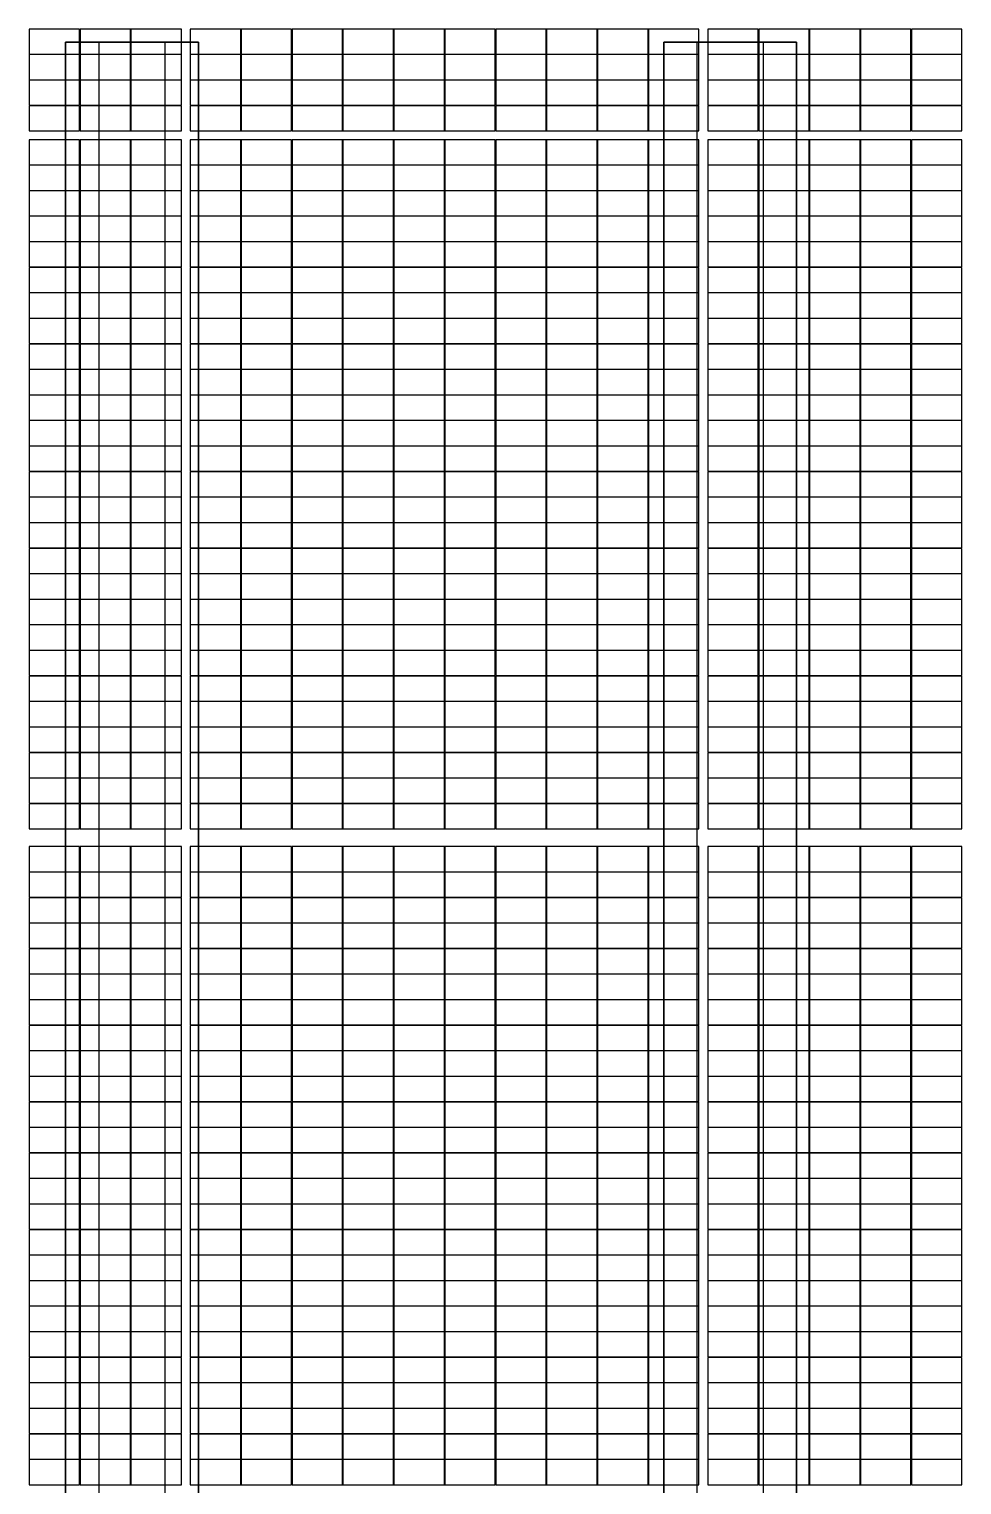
# Model space of a CAD drawing. Header units: millimetres. Extents: x 1218 to 2690, y 1163 to 1758.
# Drawn here: x 1559.7 to 1601.8, y 1419.1 to 1484.7 of the extents above; entities that cross this region are included whole.
import ezdxf

# ---------------------------------------------------------------- set-up
doc = ezdxf.new("R2010")
doc.units = ezdxf.units.MM
for name, color, linetype in [('WALL', 9, 'Continuous'), ('组件', 7, 'ByLayer'), ('障碍物', 7, 'ByLayer')]:
    doc.layers.add(name, color=color, linetype=linetype)

# ---------------------------------------------------------------- blocks, each defined once
blk = doc.blocks.new('DT1')
at = {"layer": 'WALL'}
for points in [[(359859.9, 1875103.7), (359859.9, 2013103.7), (353859.9, 2013103.7), (353859.9, 1875103.7)], [(386859.9, 1875103.7), (386859.9, 2013103.7), (380859.9, 2013103.7), (380859.9, 1875103.7)]]:
    blk.add_lwpolyline(points, close=True, dxfattribs=at)
for points in [[(358359.9, 1875103.7), (358359.9, 2013103.7), (355359.9, 2013103.7), (355359.9, 1875103.7), (358359.9, 1875103.7)], [(385359.9, 1875103.7), (385359.9, 2013103.7), (382359.9, 2013103.7), (382359.9, 1875103.7), (385359.9, 1875103.7)]]:
    blk.add_lwpolyline(points, dxfattribs=at)
blk = doc.blocks.new('*U586')
at = {"color": 0}
blk.add_polyline3d([(0, 0, 0), (-227.8, 0, 0), (-227.8, -113.3, 5.8), (0, -113.3, 5.8)], close=True, dxfattribs=at)
at = {"flags": 1}
for tag in ['mounting-hole-spacing1', 'mounting-hole-spacing2', 'module-material', 'vmpo', 'voco', 'silicon-material', 'panel-length', 'panel-width', 'panel-height', 'userid', 'theme', 'note', 'name', 'pmax', 'company-name', 'id', 'impo', 'isco']:
    blk.add_attdef(tag, (0, 0), '', height=2.5, dxfattribs=at)
blk = doc.blocks.new('*U587')
at = {"layer": '组件', "color": 2}
for p in [(-30626.7, 6959.1, 1256.3), (-30396.9, 6959.1, 1256.3), (-30167.1, 6959.1, 1256.3), (-29899.3, 6959.1, 1256.3), (-29669.5, 6959.1, 1256.3), (-30626.7, 6843.9, 1262.2), (-30396.9, 6843.9, 1262.2), (-30167.1, 6843.9, 1262.2), (-29899.3, 6843.9, 1262.2), (-29669.5, 6843.9, 1262.2), (-30626.7, 6728.6, 1268), (-30396.9, 6728.6, 1268), (-30167.1, 6728.6, 1268), (-29899.3, 6728.6, 1268), (-30626.7, 6613.4, 1273.9), (-30396.9, 6613.4, 1273.9), (-30167.1, 6613.4, 1273.9), (-29899.3, 6613.4, 1273.9), (-30626.7, 6460.2, 1281.7), (-30396.9, 6460.2, 1281.7), (-30167.1, 6460.2, 1281.7), (-29899.3, 6460.2, 1281.7), (-30626.7, 6344.9, 1287.5), (-30396.9, 6344.9, 1287.5), (-30167.1, 6344.9, 1287.5), (-29899.3, 6344.9, 1287.5), (-30626.7, 6229.7, 1293.4), (-30396.9, 6229.7, 1293.4), (-30167.1, 6229.7, 1293.4), (-29899.3, 6229.7, 1293.4), (-30626.7, 6114.4, 1299.2), (-30396.9, 6114.4, 1299.2), (-30167.1, 6114.4, 1299.2), (-29899.3, 6114.4, 1299.2), (-30626.7, 5999.2, 1305.1), (-30396.9, 5999.2, 1305.1), (-30167.1, 5999.2, 1305.1), (-29899.3, 5999.2, 1305.1), (-30626.7, 5883.9, 1310.9), (-30396.9, 5883.9, 1310.9), (-30167.1, 5883.9, 1310.9), (-29899.3, 5883.9, 1310.9), (-30626.7, 5768.7, 1316.8), (-30396.9, 5768.7, 1316.8), (-30167.1, 5768.7, 1316.8), (-29899.3, 5768.7, 1316.8), (-30626.7, 5653.4, 1322.7), (-30396.9, 5653.4, 1322.7), (-30167.1, 5653.4, 1322.7), (-29899.3, 5653.4, 1322.7), (-30626.7, 5538.2, 1328.5), (-30396.9, 5538.2, 1328.5), (-30167.1, 5538.2, 1328.5), (-29899.3, 5538.2, 1328.5), (-30626.7, 5422.9, 1334.4), (-30396.9, 5422.9, 1334.4), (-30167.1, 5422.9, 1334.4), (-29899.3, 5422.9, 1334.4), (-30626.7, 5307.6, 1340.2), (-30396.9, 5307.6, 1340.2), (-30167.1, 5307.6, 1340.2), (-29899.3, 5307.6, 1340.2), (-30626.7, 5192.4, 1346.1), (-30396.9, 5192.4, 1346.1), (-30167.1, 5192.4, 1346.1), (-29899.3, 5192.4, 1346.1), (-30626.7, 5077.1, 1352), (-30396.9, 5077.1, 1352), (-30167.1, 5077.1, 1352), (-29899.3, 5077.1, 1352), (-30626.7, 4961.9, 1357.8), (-30396.9, 4961.9, 1357.8), (-30167.1, 4961.9, 1357.8), (-29899.3, 4961.9, 1357.8), (-30626.7, 4846.6, 1363.7), (-30396.9, 4846.6, 1363.7), (-30167.1, 4846.6, 1363.7), (-29899.3, 4846.6, 1363.7), (-30626.7, 4731.4, 1369.5), (-30396.9, 4731.4, 1369.5), (-30167.1, 4731.4, 1369.5), (-29899.3, 4731.4, 1369.5), (-30626.7, 4616.1, 1375.4), (-30396.9, 4616.1, 1375.4), (-30167.1, 4616.1, 1375.4), (-29899.3, 4616.1, 1375.4), (-30626.7, 4500.9, 1381.3), (-30396.9, 4500.9, 1381.3), (-30167.1, 4500.9, 1381.3), (-29899.3, 4500.9, 1381.3), (-30626.7, 4385.6, 1387.1), (-30396.9, 4385.6, 1387.1), (-30167.1, 4385.6, 1387.1), (-29899.3, 4385.6, 1387.1), (-30626.7, 4270.4, 1393), (-30396.9, 4270.4, 1393), (-30167.1, 4270.4, 1393), (-29899.3, 4270.4, 1393), (-30626.7, 4155.1, 1398.8), (-30396.9, 4155.1, 1398.8), (-30167.1, 4155.1, 1398.8), (-29899.3, 4155.1, 1398.8), (-30626.7, 4039.9, 1404.7), (-30396.9, 4039.9, 1404.7), (-30167.1, 4039.9, 1404.7), (-29899.3, 4039.9, 1404.7), (-30626.7, 3924.6, 1410.5), (-30396.9, 3924.6, 1410.5), (-30167.1, 3924.6, 1410.5), (-29899.3, 3924.6, 1410.5), (-30626.7, 3809.4, 1416.4), (-30396.9, 3809.4, 1416.4), (-30167.1, 3809.4, 1416.4), (-29899.3, 3809.4, 1416.4), (-30626.7, 3694.1, 1422.3), (-30396.9, 3694.1, 1422.3), (-30167.1, 3694.1, 1422.3), (-29899.3, 3694.1, 1422.3), (-30626.7, 3578.9, 1428.1), (-30396.9, 3578.9, 1428.1), (-30167.1, 3578.9, 1428.1), (-29899.3, 3578.9, 1428.1), (-30626.7, 3463.6, 1434), (-30396.9, 3463.6, 1434), (-30167.1, 3463.6, 1434), (-29899.3, 3463.6, 1434), (-30626.7, 3270.4, 1443.8), (-30396.9, 3270.4, 1443.8), (-30167.1, 3270.4, 1443.8), (-29899.3, 3270.4, 1443.8), (-30626.7, 3155.2, 1449.6), (-30396.9, 3155.2, 1449.6), (-30167.1, 3155.2, 1449.6), (-29899.3, 3155.2, 1449.6), (-30626.7, 3039.9, 1455.5), (-30396.9, 3039.9, 1455.5), (-30167.1, 3039.9, 1455.5), (-29899.3, 3039.9, 1455.5), (-30626.7, 2924.7, 1461.4), (-30396.9, 2924.7, 1461.4), (-30167.1, 2924.7, 1461.4), (-29899.3, 2924.7, 1461.4), (-30626.7, 2809.4, 1467.2), (-30396.9, 2809.4, 1467.2), (-30167.1, 2809.4, 1467.2), (-29899.3, 2809.4, 1467.2), (-30626.7, 2694.2, 1473.1), (-30396.9, 2694.2, 1473.1), (-30167.1, 2694.2, 1473.1), (-29899.3, 2694.2, 1473.1), (-30626.7, 2578.9, 1478.9), (-30396.9, 2578.9, 1478.9), (-30167.1, 2578.9, 1478.9), (-29899.3, 2578.9, 1478.9), (-30626.7, 2463.7, 1484.8), (-30396.9, 2463.7, 1484.8), (-30167.1, 2463.7, 1484.8), (-29899.3, 2463.7, 1484.8), (-30626.7, 2348.4, 1490.6), (-30396.9, 2348.4, 1490.6), (-30167.1, 2348.4, 1490.6), (-29899.3, 2348.4, 1490.6), (-30626.7, 2233.2, 1496.5), (-30396.9, 2233.2, 1496.5), (-30167.1, 2233.2, 1496.5), (-29899.3, 2233.2, 1496.5), (-30626.7, 2117.9, 1502.4), (-30396.9, 2117.9, 1502.4), (-30167.1, 2117.9, 1502.4), (-29899.3, 2117.9, 1502.4), (-30626.7, 2002.7, 1508.2), (-30396.9, 2002.7, 1508.2), (-30167.1, 2002.7, 1508.2), (-29899.3, 2002.7, 1508.2), (-30626.7, 1887.4, 1514.1), (-30396.9, 1887.4, 1514.1), (-30167.1, 1887.4, 1514.1), (-29899.3, 1887.4, 1514.1), (-30626.7, 1772.2, 1519.9), (-30396.9, 1772.2, 1519.9), (-30167.1, 1772.2, 1519.9), (-29899.3, 1772.2, 1519.9), (-30626.7, 1656.9, 1525.8), (-30396.9, 1656.9, 1525.8), (-30167.1, 1656.9, 1525.8), (-29899.3, 1656.9, 1525.8), (-30626.7, 1541.7, 1531.7), (-30396.9, 1541.7, 1531.7), (-30167.1, 1541.7, 1531.7), (-29899.3, 1541.7, 1531.7), (-30626.7, 1426.4, 1537.5), (-30396.9, 1426.4, 1537.5), (-30167.1, 1426.4, 1537.5), (-29899.3, 1426.4, 1537.5), (-30626.7, 1311.2, 1543.4), (-30396.9, 1311.2, 1543.4), (-30167.1, 1311.2, 1543.4), (-29899.3, 1311.2, 1543.4), (-30626.7, 1195.9, 1549.2), (-30396.9, 1195.9, 1549.2), (-30167.1, 1195.9, 1549.2), (-29899.3, 1195.9, 1549.2), (-30626.7, 1080.7, 1555.1), (-30396.9, 1080.7, 1555.1), (-30167.1, 1080.7, 1555.1), (-29899.3, 1080.7, 1555.1), (-30626.7, 965.4, 1560.9), (-30396.9, 965.4, 1560.9), (-30167.1, 965.4, 1560.9), (-29899.3, 965.4, 1560.9), (-30626.7, 850.2, 1566.8), (-30396.9, 850.2, 1566.8), (-30167.1, 850.2, 1566.8), (-29899.3, 850.2, 1566.8), (-30626.7, 734.9, 1572.7), (-30396.9, 734.9, 1572.7), (-30167.1, 734.9, 1572.7), (-29899.3, 734.9, 1572.7), (-30626.7, 619.6, 1578.5), (-30396.9, 619.6, 1578.5), (-30167.1, 619.6, 1578.5), (-29899.3, 619.6, 1578.5), (-30626.7, 504.4, 1584.4), (-30396.9, 504.4, 1584.4), (-30167.1, 504.4, 1584.4), (-29899.3, 504.4, 1584.4)]:
    blk.add_blockref('*U586', p, dxfattribs=at)
at = {"layer": '组件', "color": 6}
for p in [(-29439.7, 6959.1, 1256.3), (-29209.9, 6959.1, 1256.3), (-28980.1, 6959.1, 1256.3), (-28750.3, 6959.1, 1256.3), (-28520.5, 6959.1, 1256.3), (-28290.7, 6959.1, 1256.3), (-28060.9, 6959.1, 1256.3), (-27831.1, 6959.1, 1256.3), (-27563.3, 6959.1, 1256.3), (-27333.5, 6959.1, 1256.3), (-27103.7, 6959.1, 1256.3), (-29439.7, 6843.9, 1262.2), (-29209.9, 6843.9, 1262.2), (-28980.1, 6843.9, 1262.2), (-28750.3, 6843.9, 1262.2), (-28520.5, 6843.9, 1262.2), (-28290.7, 6843.9, 1262.2), (-28060.9, 6843.9, 1262.2), (-27831.1, 6843.9, 1262.2), (-27563.3, 6843.9, 1262.2), (-27333.5, 6843.9, 1262.2), (-27103.7, 6843.9, 1262.2), (-29669.5, 6728.6, 1268), (-29439.7, 6728.6, 1268), (-29209.9, 6728.6, 1268), (-28980.1, 6728.6, 1268), (-28750.3, 6728.6, 1268), (-28520.5, 6728.6, 1268), (-28290.7, 6728.6, 1268), (-28060.9, 6728.6, 1268), (-27831.1, 6728.6, 1268), (-27563.3, 6728.6, 1268), (-27333.5, 6728.6, 1268), (-27103.7, 6728.6, 1268), (-29669.5, 6613.4, 1273.9), (-29439.7, 6613.4, 1273.9), (-29209.9, 6613.4, 1273.9), (-28980.1, 6613.4, 1273.9), (-28750.3, 6613.4, 1273.9), (-28520.5, 6613.4, 1273.9), (-28290.7, 6613.4, 1273.9), (-28060.9, 6613.4, 1273.9), (-27831.1, 6613.4, 1273.9), (-27563.3, 6613.4, 1273.9), (-27333.5, 6613.4, 1273.9), (-27103.7, 6613.4, 1273.9), (-29669.5, 6460.2, 1281.7), (-29439.7, 6460.2, 1281.7), (-29209.9, 6460.2, 1281.7), (-28980.1, 6460.2, 1281.7), (-28750.3, 6460.2, 1281.7), (-28520.5, 6460.2, 1281.7), (-28290.7, 6460.2, 1281.7), (-28060.9, 6460.2, 1281.7), (-27831.1, 6460.2, 1281.7), (-27563.3, 6460.2, 1281.7), (-27333.5, 6460.2, 1281.7), (-29669.5, 6344.9, 1287.5), (-29439.7, 6344.9, 1287.5), (-29209.9, 6344.9, 1287.5), (-28980.1, 6344.9, 1287.5), (-28750.3, 6344.9, 1287.5), (-28520.5, 6344.9, 1287.5), (-28290.7, 6344.9, 1287.5), (-28060.9, 6344.9, 1287.5), (-27831.1, 6344.9, 1287.5), (-27563.3, 6344.9, 1287.5), (-27333.5, 6344.9, 1287.5), (-29669.5, 6229.7, 1293.4), (-29439.7, 6229.7, 1293.4), (-29209.9, 6229.7, 1293.4), (-28980.1, 6229.7, 1293.4), (-28750.3, 6229.7, 1293.4), (-28520.5, 6229.7, 1293.4), (-28290.7, 6229.7, 1293.4), (-28060.9, 6229.7, 1293.4), (-27831.1, 6229.7, 1293.4), (-27563.3, 6229.7, 1293.4), (-27333.5, 6229.7, 1293.4), (-29669.5, 6114.4, 1299.2), (-29439.7, 6114.4, 1299.2), (-29209.9, 6114.4, 1299.2), (-28980.1, 6114.4, 1299.2), (-28750.3, 6114.4, 1299.2), (-28520.5, 6114.4, 1299.2), (-28290.7, 6114.4, 1299.2), (-28060.9, 6114.4, 1299.2), (-27831.1, 6114.4, 1299.2), (-27563.3, 6114.4, 1299.2), (-27333.5, 6114.4, 1299.2), (-29669.5, 5999.2, 1305.1), (-29439.7, 5999.2, 1305.1), (-29209.9, 5999.2, 1305.1), (-28980.1, 5999.2, 1305.1), (-28750.3, 5999.2, 1305.1), (-28520.5, 5999.2, 1305.1), (-28290.7, 5999.2, 1305.1), (-28060.9, 5999.2, 1305.1), (-27831.1, 5999.2, 1305.1), (-27563.3, 5999.2, 1305.1), (-27333.5, 5999.2, 1305.1), (-29669.5, 5883.9, 1310.9), (-29439.7, 5883.9, 1310.9), (-29209.9, 5883.9, 1310.9), (-28980.1, 5883.9, 1310.9), (-28750.3, 5883.9, 1310.9), (-28520.5, 5883.9, 1310.9), (-28290.7, 5883.9, 1310.9), (-28060.9, 5883.9, 1310.9), (-27831.1, 5883.9, 1310.9), (-27563.3, 5883.9, 1310.9), (-27333.5, 5883.9, 1310.9), (-29669.5, 5768.7, 1316.8), (-29439.7, 5768.7, 1316.8), (-29209.9, 5768.7, 1316.8), (-28980.1, 5768.7, 1316.8), (-28750.3, 5768.7, 1316.8), (-28520.5, 5768.7, 1316.8), (-28290.7, 5768.7, 1316.8), (-28060.9, 5768.7, 1316.8), (-27831.1, 5768.7, 1316.8), (-27563.3, 5768.7, 1316.8), (-27333.5, 5768.7, 1316.8), (-29669.5, 5653.4, 1322.7), (-29439.7, 5653.4, 1322.7), (-29209.9, 5653.4, 1322.7), (-28980.1, 5653.4, 1322.7), (-28750.3, 5653.4, 1322.7), (-28520.5, 5653.4, 1322.7), (-28290.7, 5653.4, 1322.7), (-28060.9, 5653.4, 1322.7), (-27831.1, 5653.4, 1322.7), (-27563.3, 5653.4, 1322.7), (-27333.5, 5653.4, 1322.7), (-29669.5, 5538.2, 1328.5), (-29439.7, 5538.2, 1328.5), (-29209.9, 5538.2, 1328.5), (-28980.1, 5538.2, 1328.5), (-28750.3, 5538.2, 1328.5), (-28520.5, 5538.2, 1328.5), (-28290.7, 5538.2, 1328.5), (-28060.9, 5538.2, 1328.5), (-27831.1, 5538.2, 1328.5), (-27563.3, 5538.2, 1328.5), (-27333.5, 5538.2, 1328.5), (-29669.5, 5422.9, 1334.4), (-29439.7, 5422.9, 1334.4), (-29209.9, 5422.9, 1334.4), (-28980.1, 5422.9, 1334.4), (-28750.3, 5422.9, 1334.4), (-28520.5, 5422.9, 1334.4), (-28290.7, 5422.9, 1334.4), (-28060.9, 5422.9, 1334.4), (-27831.1, 5422.9, 1334.4), (-27563.3, 5422.9, 1334.4), (-27333.5, 5422.9, 1334.4), (-29669.5, 5307.6, 1340.2), (-29439.7, 5307.6, 1340.2), (-29209.9, 5307.6, 1340.2), (-28980.1, 5307.6, 1340.2), (-28750.3, 5307.6, 1340.2), (-28520.5, 5307.6, 1340.2), (-28290.7, 5307.6, 1340.2), (-28060.9, 5307.6, 1340.2), (-27831.1, 5307.6, 1340.2), (-27563.3, 5307.6, 1340.2), (-27333.5, 5307.6, 1340.2), (-29669.5, 5192.4, 1346.1), (-29439.7, 5192.4, 1346.1), (-29209.9, 5192.4, 1346.1), (-28980.1, 5192.4, 1346.1), (-28750.3, 5192.4, 1346.1), (-28520.5, 5192.4, 1346.1), (-28290.7, 5192.4, 1346.1), (-28060.9, 5192.4, 1346.1), (-27831.1, 5192.4, 1346.1), (-27563.3, 5192.4, 1346.1), (-27333.5, 5192.4, 1346.1), (-29669.5, 5077.1, 1352), (-29439.7, 5077.1, 1352), (-29209.9, 5077.1, 1352), (-28980.1, 5077.1, 1352), (-28750.3, 5077.1, 1352), (-28520.5, 5077.1, 1352), (-28290.7, 5077.1, 1352), (-28060.9, 5077.1, 1352), (-27831.1, 5077.1, 1352), (-27563.3, 5077.1, 1352), (-27333.5, 5077.1, 1352), (-29669.5, 4961.9, 1357.8), (-29439.7, 4961.9, 1357.8), (-29209.9, 4961.9, 1357.8), (-28980.1, 4961.9, 1357.8), (-28750.3, 4961.9, 1357.8), (-28520.5, 4961.9, 1357.8), (-28290.7, 4961.9, 1357.8), (-28060.9, 4961.9, 1357.8), (-27831.1, 4961.9, 1357.8), (-27563.3, 4961.9, 1357.8), (-27333.5, 4961.9, 1357.8), (-29669.5, 4846.6, 1363.7), (-29439.7, 4846.6, 1363.7), (-29209.9, 4846.6, 1363.7), (-28980.1, 4846.6, 1363.7), (-28750.3, 4846.6, 1363.7), (-28520.5, 4846.6, 1363.7), (-28290.7, 4846.6, 1363.7), (-28060.9, 4846.6, 1363.7), (-27831.1, 4846.6, 1363.7), (-27563.3, 4846.6, 1363.7), (-27333.5, 4846.6, 1363.7), (-29669.5, 4731.4, 1369.5), (-29439.7, 4731.4, 1369.5), (-29209.9, 4731.4, 1369.5), (-28980.1, 4731.4, 1369.5), (-28750.3, 4731.4, 1369.5), (-28520.5, 4731.4, 1369.5), (-28290.7, 4731.4, 1369.5), (-28060.9, 4731.4, 1369.5), (-27831.1, 4731.4, 1369.5), (-27563.3, 4731.4, 1369.5), (-27333.5, 4731.4, 1369.5), (-29669.5, 4616.1, 1375.4), (-29439.7, 4616.1, 1375.4), (-29209.9, 4616.1, 1375.4), (-28980.1, 4616.1, 1375.4), (-28750.3, 4616.1, 1375.4), (-28520.5, 4616.1, 1375.4), (-28290.7, 4616.1, 1375.4), (-28060.9, 4616.1, 1375.4), (-27831.1, 4616.1, 1375.4), (-27563.3, 4616.1, 1375.4), (-27333.5, 4616.1, 1375.4), (-29669.5, 4500.9, 1381.3), (-29439.7, 4500.9, 1381.3), (-29209.9, 4500.9, 1381.3), (-28980.1, 4500.9, 1381.3), (-28750.3, 4500.9, 1381.3), (-28520.5, 4500.9, 1381.3), (-28290.7, 4500.9, 1381.3), (-28060.9, 4500.9, 1381.3), (-27831.1, 4500.9, 1381.3), (-27563.3, 4500.9, 1381.3), (-27333.5, 4500.9, 1381.3), (-29669.5, 4385.6, 1387.1), (-29439.7, 4385.6, 1387.1), (-29209.9, 4385.6, 1387.1), (-28980.1, 4385.6, 1387.1), (-28750.3, 4385.6, 1387.1), (-28520.5, 4385.6, 1387.1), (-28290.7, 4385.6, 1387.1), (-28060.9, 4385.6, 1387.1), (-27831.1, 4385.6, 1387.1), (-27563.3, 4385.6, 1387.1), (-27333.5, 4385.6, 1387.1), (-29669.5, 4270.4, 1393), (-29439.7, 4270.4, 1393), (-29209.9, 4270.4, 1393), (-28980.1, 4270.4, 1393), (-28750.3, 4270.4, 1393), (-28520.5, 4270.4, 1393), (-28290.7, 4270.4, 1393), (-28060.9, 4270.4, 1393), (-27831.1, 4270.4, 1393), (-27563.3, 4270.4, 1393), (-27333.5, 4270.4, 1393), (-29669.5, 4155.1, 1398.8), (-29439.7, 4155.1, 1398.8), (-29209.9, 4155.1, 1398.8), (-28980.1, 4155.1, 1398.8), (-28750.3, 4155.1, 1398.8), (-28520.5, 4155.1, 1398.8), (-28290.7, 4155.1, 1398.8), (-28060.9, 4155.1, 1398.8), (-27831.1, 4155.1, 1398.8), (-27563.3, 4155.1, 1398.8), (-27333.5, 4155.1, 1398.8), (-29669.5, 4039.9, 1404.7), (-29439.7, 4039.9, 1404.7), (-29209.9, 4039.9, 1404.7), (-28980.1, 4039.9, 1404.7), (-28750.3, 4039.9, 1404.7), (-28520.5, 4039.9, 1404.7), (-28290.7, 4039.9, 1404.7), (-28060.9, 4039.9, 1404.7), (-27831.1, 4039.9, 1404.7), (-27563.3, 4039.9, 1404.7), (-27333.5, 4039.9, 1404.7), (-29669.5, 3924.6, 1410.5), (-29439.7, 3924.6, 1410.5), (-29209.9, 3924.6, 1410.5), (-28980.1, 3924.6, 1410.5), (-28750.3, 3924.6, 1410.5), (-28520.5, 3924.6, 1410.5), (-28290.7, 3924.6, 1410.5), (-28060.9, 3924.6, 1410.5), (-27831.1, 3924.6, 1410.5), (-27563.3, 3924.6, 1410.5), (-27333.5, 3924.6, 1410.5), (-29669.5, 3809.4, 1416.4), (-29439.7, 3809.4, 1416.4), (-29209.9, 3809.4, 1416.4), (-28980.1, 3809.4, 1416.4), (-28750.3, 3809.4, 1416.4), (-28520.5, 3809.4, 1416.4), (-28290.7, 3809.4, 1416.4), (-28060.9, 3809.4, 1416.4), (-27831.1, 3809.4, 1416.4), (-27563.3, 3809.4, 1416.4), (-27333.5, 3809.4, 1416.4), (-29669.5, 3694.1, 1422.3), (-29439.7, 3694.1, 1422.3), (-29209.9, 3694.1, 1422.3), (-28980.1, 3694.1, 1422.3), (-28750.3, 3694.1, 1422.3), (-28520.5, 3694.1, 1422.3), (-28290.7, 3694.1, 1422.3), (-28060.9, 3694.1, 1422.3), (-27831.1, 3694.1, 1422.3), (-27563.3, 3694.1, 1422.3), (-27333.5, 3694.1, 1422.3), (-29669.5, 3578.9, 1428.1), (-29439.7, 3578.9, 1428.1), (-29209.9, 3578.9, 1428.1), (-28980.1, 3578.9, 1428.1), (-28750.3, 3578.9, 1428.1), (-28520.5, 3578.9, 1428.1), (-28290.7, 3578.9, 1428.1), (-28060.9, 3578.9, 1428.1), (-27831.1, 3578.9, 1428.1), (-27563.3, 3578.9, 1428.1), (-27333.5, 3578.9, 1428.1), (-29669.5, 3463.6, 1434), (-29439.7, 3463.6, 1434), (-29209.9, 3463.6, 1434), (-28980.1, 3463.6, 1434), (-28750.3, 3463.6, 1434), (-28520.5, 3463.6, 1434), (-28290.7, 3463.6, 1434), (-28060.9, 3463.6, 1434), (-27831.1, 3463.6, 1434), (-27563.3, 3463.6, 1434), (-27333.5, 3463.6, 1434), (-29669.5, 3270.4, 1443.8), (-29439.7, 3270.4, 1443.8), (-29209.9, 3270.4, 1443.8), (-28980.1, 3270.4, 1443.8), (-28750.3, 3270.4, 1443.8), (-28520.5, 3270.4, 1443.8), (-28290.7, 3270.4, 1443.8), (-28060.9, 3270.4, 1443.8), (-27831.1, 3270.4, 1443.8), (-27563.3, 3270.4, 1443.8), (-27333.5, 3270.4, 1443.8), (-29669.5, 3155.2, 1449.6), (-29439.7, 3155.2, 1449.6), (-29209.9, 3155.2, 1449.6), (-28980.1, 3155.2, 1449.6), (-28750.3, 3155.2, 1449.6), (-28520.5, 3155.2, 1449.6), (-28290.7, 3155.2, 1449.6), (-28060.9, 3155.2, 1449.6), (-27831.1, 3155.2, 1449.6), (-27563.3, 3155.2, 1449.6), (-27333.5, 3155.2, 1449.6), (-29669.5, 3039.9, 1455.5), (-29439.7, 3039.9, 1455.5), (-29209.9, 3039.9, 1455.5), (-28980.1, 3039.9, 1455.5), (-28750.3, 3039.9, 1455.5), (-28520.5, 3039.9, 1455.5), (-28290.7, 3039.9, 1455.5), (-28060.9, 3039.9, 1455.5), (-27831.1, 3039.9, 1455.5), (-27563.3, 3039.9, 1455.5), (-27333.5, 3039.9, 1455.5), (-29669.5, 2924.7, 1461.4), (-29439.7, 2924.7, 1461.4), (-29209.9, 2924.7, 1461.4), (-28980.1, 2924.7, 1461.4), (-28750.3, 2924.7, 1461.4), (-28520.5, 2924.7, 1461.4), (-28290.7, 2924.7, 1461.4), (-28060.9, 2924.7, 1461.4), (-27831.1, 2924.7, 1461.4), (-27563.3, 2924.7, 1461.4), (-27333.5, 2924.7, 1461.4), (-29669.5, 2809.4, 1467.2), (-29439.7, 2809.4, 1467.2), (-29209.9, 2809.4, 1467.2), (-28980.1, 2809.4, 1467.2), (-28750.3, 2809.4, 1467.2), (-28520.5, 2809.4, 1467.2), (-28290.7, 2809.4, 1467.2), (-28060.9, 2809.4, 1467.2), (-27831.1, 2809.4, 1467.2), (-27563.3, 2809.4, 1467.2), (-27333.5, 2809.4, 1467.2), (-29669.5, 2694.2, 1473.1), (-29439.7, 2694.2, 1473.1), (-29209.9, 2694.2, 1473.1), (-28980.1, 2694.2, 1473.1), (-28750.3, 2694.2, 1473.1), (-28520.5, 2694.2, 1473.1), (-28290.7, 2694.2, 1473.1), (-28060.9, 2694.2, 1473.1), (-27831.1, 2694.2, 1473.1), (-27563.3, 2694.2, 1473.1), (-27333.5, 2694.2, 1473.1), (-29669.5, 2578.9, 1478.9), (-29439.7, 2578.9, 1478.9), (-29209.9, 2578.9, 1478.9), (-28980.1, 2578.9, 1478.9), (-28750.3, 2578.9, 1478.9), (-28520.5, 2578.9, 1478.9), (-28290.7, 2578.9, 1478.9), (-28060.9, 2578.9, 1478.9), (-27831.1, 2578.9, 1478.9), (-27563.3, 2578.9, 1478.9), (-27333.5, 2578.9, 1478.9), (-29669.5, 2463.7, 1484.8), (-29439.7, 2463.7, 1484.8), (-29209.9, 2463.7, 1484.8), (-28980.1, 2463.7, 1484.8), (-28750.3, 2463.7, 1484.8), (-28520.5, 2463.7, 1484.8), (-28290.7, 2463.7, 1484.8), (-28060.9, 2463.7, 1484.8), (-27831.1, 2463.7, 1484.8), (-27563.3, 2463.7, 1484.8), (-27333.5, 2463.7, 1484.8), (-29669.5, 2348.4, 1490.6), (-29439.7, 2348.4, 1490.6), (-29209.9, 2348.4, 1490.6), (-28980.1, 2348.4, 1490.6), (-28750.3, 2348.4, 1490.6), (-28520.5, 2348.4, 1490.6), (-28290.7, 2348.4, 1490.6), (-28060.9, 2348.4, 1490.6), (-27831.1, 2348.4, 1490.6), (-27563.3, 2348.4, 1490.6), (-27333.5, 2348.4, 1490.6), (-29669.5, 2233.2, 1496.5), (-29439.7, 2233.2, 1496.5), (-29209.9, 2233.2, 1496.5), (-28980.1, 2233.2, 1496.5), (-28750.3, 2233.2, 1496.5), (-28520.5, 2233.2, 1496.5), (-28290.7, 2233.2, 1496.5), (-28060.9, 2233.2, 1496.5), (-27831.1, 2233.2, 1496.5), (-27563.3, 2233.2, 1496.5), (-27333.5, 2233.2, 1496.5), (-29669.5, 2117.9, 1502.4), (-29439.7, 2117.9, 1502.4), (-29209.9, 2117.9, 1502.4), (-28980.1, 2117.9, 1502.4), (-28750.3, 2117.9, 1502.4), (-28520.5, 2117.9, 1502.4), (-28290.7, 2117.9, 1502.4), (-28060.9, 2117.9, 1502.4), (-27831.1, 2117.9, 1502.4), (-27563.3, 2117.9, 1502.4), (-27333.5, 2117.9, 1502.4), (-29669.5, 2002.7, 1508.2), (-29439.7, 2002.7, 1508.2), (-29209.9, 2002.7, 1508.2), (-28980.1, 2002.7, 1508.2), (-28750.3, 2002.7, 1508.2), (-28520.5, 2002.7, 1508.2), (-28290.7, 2002.7, 1508.2), (-28060.9, 2002.7, 1508.2), (-27831.1, 2002.7, 1508.2), (-27563.3, 2002.7, 1508.2), (-27333.5, 2002.7, 1508.2), (-29669.5, 1887.4, 1514.1), (-29439.7, 1887.4, 1514.1), (-29209.9, 1887.4, 1514.1), (-28980.1, 1887.4, 1514.1), (-28750.3, 1887.4, 1514.1), (-28520.5, 1887.4, 1514.1), (-28290.7, 1887.4, 1514.1), (-28060.9, 1887.4, 1514.1), (-27831.1, 1887.4, 1514.1), (-27563.3, 1887.4, 1514.1), (-27333.5, 1887.4, 1514.1), (-29669.5, 1772.2, 1519.9), (-29439.7, 1772.2, 1519.9), (-29209.9, 1772.2, 1519.9), (-28980.1, 1772.2, 1519.9), (-28750.3, 1772.2, 1519.9), (-28520.5, 1772.2, 1519.9), (-28290.7, 1772.2, 1519.9), (-28060.9, 1772.2, 1519.9), (-27831.1, 1772.2, 1519.9), (-27563.3, 1772.2, 1519.9), (-27333.5, 1772.2, 1519.9), (-29669.5, 1656.9, 1525.8), (-29439.7, 1656.9, 1525.8), (-29209.9, 1656.9, 1525.8), (-28980.1, 1656.9, 1525.8), (-28750.3, 1656.9, 1525.8), (-28520.5, 1656.9, 1525.8), (-28290.7, 1656.9, 1525.8), (-28060.9, 1656.9, 1525.8), (-27831.1, 1656.9, 1525.8), (-27563.3, 1656.9, 1525.8), (-27333.5, 1656.9, 1525.8), (-29669.5, 1541.7, 1531.7), (-29439.7, 1541.7, 1531.7), (-29209.9, 1541.7, 1531.7), (-28980.1, 1541.7, 1531.7), (-28750.3, 1541.7, 1531.7), (-28520.5, 1541.7, 1531.7), (-28290.7, 1541.7, 1531.7), (-28060.9, 1541.7, 1531.7), (-27831.1, 1541.7, 1531.7), (-27563.3, 1541.7, 1531.7), (-27333.5, 1541.7, 1531.7), (-29669.5, 1426.4, 1537.5), (-29439.7, 1426.4, 1537.5), (-29209.9, 1426.4, 1537.5), (-28980.1, 1426.4, 1537.5), (-28750.3, 1426.4, 1537.5), (-28520.5, 1426.4, 1537.5), (-28290.7, 1426.4, 1537.5), (-28060.9, 1426.4, 1537.5), (-27831.1, 1426.4, 1537.5), (-27563.3, 1426.4, 1537.5), (-27333.5, 1426.4, 1537.5), (-29669.5, 1311.2, 1543.4), (-29439.7, 1311.2, 1543.4), (-29209.9, 1311.2, 1543.4), (-28980.1, 1311.2, 1543.4), (-28750.3, 1311.2, 1543.4), (-28520.5, 1311.2, 1543.4), (-28290.7, 1311.2, 1543.4), (-28060.9, 1311.2, 1543.4), (-27831.1, 1311.2, 1543.4), (-27563.3, 1311.2, 1543.4), (-27333.5, 1311.2, 1543.4), (-29669.5, 1195.9, 1549.2), (-29439.7, 1195.9, 1549.2), (-29209.9, 1195.9, 1549.2), (-28980.1, 1195.9, 1549.2), (-28750.3, 1195.9, 1549.2), (-28520.5, 1195.9, 1549.2), (-28290.7, 1195.9, 1549.2), (-28060.9, 1195.9, 1549.2), (-27831.1, 1195.9, 1549.2), (-27563.3, 1195.9, 1549.2), (-27333.5, 1195.9, 1549.2), (-29669.5, 1080.7, 1555.1), (-29439.7, 1080.7, 1555.1), (-29209.9, 1080.7, 1555.1), (-28980.1, 1080.7, 1555.1), (-28750.3, 1080.7, 1555.1), (-28520.5, 1080.7, 1555.1), (-28290.7, 1080.7, 1555.1), (-28060.9, 1080.7, 1555.1), (-27831.1, 1080.7, 1555.1), (-27563.3, 1080.7, 1555.1), (-27333.5, 1080.7, 1555.1), (-29669.5, 965.4, 1560.9), (-29439.7, 965.4, 1560.9), (-29209.9, 965.4, 1560.9), (-28980.1, 965.4, 1560.9), (-28750.3, 965.4, 1560.9), (-28520.5, 965.4, 1560.9), (-28290.7, 965.4, 1560.9), (-28060.9, 965.4, 1560.9), (-27831.1, 965.4, 1560.9), (-27563.3, 965.4, 1560.9), (-27333.5, 965.4, 1560.9), (-29669.5, 850.2, 1566.8), (-29439.7, 850.2, 1566.8), (-29209.9, 850.2, 1566.8), (-28980.1, 850.2, 1566.8), (-28750.3, 850.2, 1566.8), (-28520.5, 850.2, 1566.8), (-28290.7, 850.2, 1566.8), (-28060.9, 850.2, 1566.8), (-27831.1, 850.2, 1566.8), (-27563.3, 850.2, 1566.8), (-27333.5, 850.2, 1566.8), (-29669.5, 734.9, 1572.7), (-29439.7, 734.9, 1572.7), (-29209.9, 734.9, 1572.7), (-28980.1, 734.9, 1572.7), (-28750.3, 734.9, 1572.7), (-28520.5, 734.9, 1572.7), (-28290.7, 734.9, 1572.7), (-28060.9, 734.9, 1572.7), (-27831.1, 734.9, 1572.7), (-27563.3, 734.9, 1572.7), (-27333.5, 734.9, 1572.7), (-29669.5, 619.6, 1578.5), (-29439.7, 619.6, 1578.5), (-29209.9, 619.6, 1578.5), (-28980.1, 619.6, 1578.5), (-28750.3, 619.6, 1578.5), (-28520.5, 619.6, 1578.5), (-28290.7, 619.6, 1578.5), (-28060.9, 619.6, 1578.5), (-27831.1, 619.6, 1578.5), (-27563.3, 619.6, 1578.5), (-27333.5, 619.6, 1578.5), (-29669.5, 504.4, 1584.4), (-29439.7, 504.4, 1584.4), (-29209.9, 504.4, 1584.4), (-28980.1, 504.4, 1584.4), (-28750.3, 504.4, 1584.4), (-28520.5, 504.4, 1584.4), (-28290.7, 504.4, 1584.4), (-28060.9, 504.4, 1584.4), (-27831.1, 504.4, 1584.4), (-27563.3, 504.4, 1584.4), (-27333.5, 504.4, 1584.4)]:
    blk.add_blockref('*U586', p, dxfattribs=at)
at = {"layer": '组件', "color": 231}
for p in [(-26873.9, 6959.1, 1256.3), (-26644.1, 6959.1, 1256.3), (-26873.9, 6843.9, 1262.2), (-26644.1, 6843.9, 1262.2), (-26873.9, 6728.6, 1268), (-26644.1, 6728.6, 1268), (-26873.9, 6613.4, 1273.9), (-26644.1, 6613.4, 1273.9), (-27103.7, 6460.2, 1281.7), (-26873.9, 6460.2, 1281.7), (-26644.1, 6460.2, 1281.7), (-27103.7, 6344.9, 1287.5), (-26873.9, 6344.9, 1287.5), (-26644.1, 6344.9, 1287.5), (-27103.7, 6229.7, 1293.4), (-26873.9, 6229.7, 1293.4), (-26644.1, 6229.7, 1293.4), (-27103.7, 6114.4, 1299.2), (-26873.9, 6114.4, 1299.2), (-26644.1, 6114.4, 1299.2), (-27103.7, 5999.2, 1305.1), (-26873.9, 5999.2, 1305.1), (-26644.1, 5999.2, 1305.1), (-27103.7, 5883.9, 1310.9), (-26873.9, 5883.9, 1310.9), (-26644.1, 5883.9, 1310.9), (-27103.7, 5768.7, 1316.8), (-26873.9, 5768.7, 1316.8), (-26644.1, 5768.7, 1316.8), (-27103.7, 5653.4, 1322.7), (-26873.9, 5653.4, 1322.7), (-26644.1, 5653.4, 1322.7), (-27103.7, 5538.2, 1328.5), (-26873.9, 5538.2, 1328.5), (-26644.1, 5538.2, 1328.5), (-27103.7, 5422.9, 1334.4), (-26873.9, 5422.9, 1334.4), (-26644.1, 5422.9, 1334.4), (-27103.7, 5307.6, 1340.2), (-26873.9, 5307.6, 1340.2), (-26644.1, 5307.6, 1340.2), (-27103.7, 5192.4, 1346.1), (-26873.9, 5192.4, 1346.1), (-26644.1, 5192.4, 1346.1), (-27103.7, 5077.1, 1352), (-26873.9, 5077.1, 1352), (-26644.1, 5077.1, 1352), (-27103.7, 4961.9, 1357.8), (-26873.9, 4961.9, 1357.8), (-26644.1, 4961.9, 1357.8), (-27103.7, 4846.6, 1363.7), (-26873.9, 4846.6, 1363.7), (-26644.1, 4846.6, 1363.7), (-27103.7, 4731.4, 1369.5), (-26873.9, 4731.4, 1369.5), (-26644.1, 4731.4, 1369.5), (-27103.7, 4616.1, 1375.4), (-26873.9, 4616.1, 1375.4), (-26644.1, 4616.1, 1375.4), (-27103.7, 4500.9, 1381.3), (-26873.9, 4500.9, 1381.3), (-26644.1, 4500.9, 1381.3), (-27103.7, 4385.6, 1387.1), (-26873.9, 4385.6, 1387.1), (-26644.1, 4385.6, 1387.1), (-27103.7, 4270.4, 1393), (-26873.9, 4270.4, 1393), (-26644.1, 4270.4, 1393), (-27103.7, 4155.1, 1398.8), (-26873.9, 4155.1, 1398.8), (-26644.1, 4155.1, 1398.8), (-27103.7, 4039.9, 1404.7), (-26873.9, 4039.9, 1404.7), (-26644.1, 4039.9, 1404.7), (-27103.7, 3924.6, 1410.5), (-26873.9, 3924.6, 1410.5), (-26644.1, 3924.6, 1410.5), (-27103.7, 3809.4, 1416.4), (-26873.9, 3809.4, 1416.4), (-26644.1, 3809.4, 1416.4), (-27103.7, 3694.1, 1422.3), (-26873.9, 3694.1, 1422.3), (-26644.1, 3694.1, 1422.3), (-27103.7, 3578.9, 1428.1), (-26873.9, 3578.9, 1428.1), (-26644.1, 3578.9, 1428.1), (-27103.7, 3463.6, 1434), (-26873.9, 3463.6, 1434), (-26644.1, 3463.6, 1434), (-27103.7, 3270.4, 1443.8), (-26873.9, 3270.4, 1443.8), (-26644.1, 3270.4, 1443.8), (-27103.7, 3155.2, 1449.6), (-26873.9, 3155.2, 1449.6), (-26644.1, 3155.2, 1449.6), (-27103.7, 3039.9, 1455.5), (-26873.9, 3039.9, 1455.5), (-26644.1, 3039.9, 1455.5), (-27103.7, 2924.7, 1461.4), (-26873.9, 2924.7, 1461.4), (-26644.1, 2924.7, 1461.4), (-27103.7, 2809.4, 1467.2), (-26873.9, 2809.4, 1467.2), (-26644.1, 2809.4, 1467.2), (-27103.7, 2694.2, 1473.1), (-26873.9, 2694.2, 1473.1), (-26644.1, 2694.2, 1473.1), (-27103.7, 2578.9, 1478.9), (-26873.9, 2578.9, 1478.9), (-26644.1, 2578.9, 1478.9), (-27103.7, 2463.7, 1484.8), (-26873.9, 2463.7, 1484.8), (-26644.1, 2463.7, 1484.8), (-27103.7, 2348.4, 1490.6), (-26873.9, 2348.4, 1490.6), (-26644.1, 2348.4, 1490.6), (-27103.7, 2233.2, 1496.5), (-26873.9, 2233.2, 1496.5), (-26644.1, 2233.2, 1496.5), (-27103.7, 2117.9, 1502.4), (-26873.9, 2117.9, 1502.4), (-26644.1, 2117.9, 1502.4), (-27103.7, 2002.7, 1508.2), (-26873.9, 2002.7, 1508.2), (-26644.1, 2002.7, 1508.2), (-27103.7, 1887.4, 1514.1), (-26873.9, 1887.4, 1514.1), (-26644.1, 1887.4, 1514.1), (-27103.7, 1772.2, 1519.9), (-26873.9, 1772.2, 1519.9), (-26644.1, 1772.2, 1519.9), (-27103.7, 1656.9, 1525.8), (-26873.9, 1656.9, 1525.8), (-26644.1, 1656.9, 1525.8), (-27103.7, 1541.7, 1531.7), (-26873.9, 1541.7, 1531.7), (-26644.1, 1541.7, 1531.7), (-27103.7, 1426.4, 1537.5), (-26873.9, 1426.4, 1537.5), (-26644.1, 1426.4, 1537.5), (-27103.7, 1311.2, 1543.4), (-26873.9, 1311.2, 1543.4), (-26644.1, 1311.2, 1543.4), (-27103.7, 1195.9, 1549.2), (-26873.9, 1195.9, 1549.2), (-26644.1, 1195.9, 1549.2), (-27103.7, 1080.7, 1555.1), (-26873.9, 1080.7, 1555.1), (-26644.1, 1080.7, 1555.1), (-27103.7, 965.4, 1560.9), (-26873.9, 965.4, 1560.9), (-26644.1, 965.4, 1560.9), (-27103.7, 850.2, 1566.8), (-26873.9, 850.2, 1566.8), (-26644.1, 850.2, 1566.8), (-27103.7, 734.9, 1572.7), (-26873.9, 734.9, 1572.7), (-26644.1, 734.9, 1572.7), (-27103.7, 619.6, 1578.5), (-26873.9, 619.6, 1578.5), (-26644.1, 619.6, 1578.5), (-27103.7, 504.4, 1584.4), (-26873.9, 504.4, 1584.4), (-26644.1, 504.4, 1584.4)]:
    blk.add_blockref('*U586', p, dxfattribs=at)
at = {"flags": 1}
for tag in ['offset-x', 'offset-y', 'mode', 'tilt', 'azimuth', 'align', 'array-mode', 'panel-x', 'panel-y', 'panel-per-row', 'bracket-type', 'bracket-value', 'row-per-array']:
    blk.add_attdef(tag, (0, 0), '', height=2.5, dxfattribs=at)

msp = doc.modelspace()

# ---------------------------------------------------------------- linework, layer by layer
at = {"layer": '障碍物', "color": 2, "elevation": 12.3}
for points in [[(1561.321, 1484.15), (1567.321, 1484.15), (1567.321, 1415.15), (1561.321, 1415.15)], [(1588.321, 1484.15), (1594.321, 1484.15), (1594.321, 1415.15), (1588.321, 1415.15)]]:
    msp.add_lwpolyline(points, close=True, dxfattribs=at)

# ---------------------------------------------------------------- block references
at = {"xscale": 0.001, "yscale": 0.001, "zscale": 0.001}
msp.add_blockref('DT1', (1207.461, -528.954, 12.3), dxfattribs=at)
at = {"layer": '组件', "xscale": 0.01, "yscale": 0.01, "zscale": 0.01}
msp.add_blockref('*U587', (1868.221, 1415.15), dxfattribs=at)

doc.saveas('drawing.dxf')
